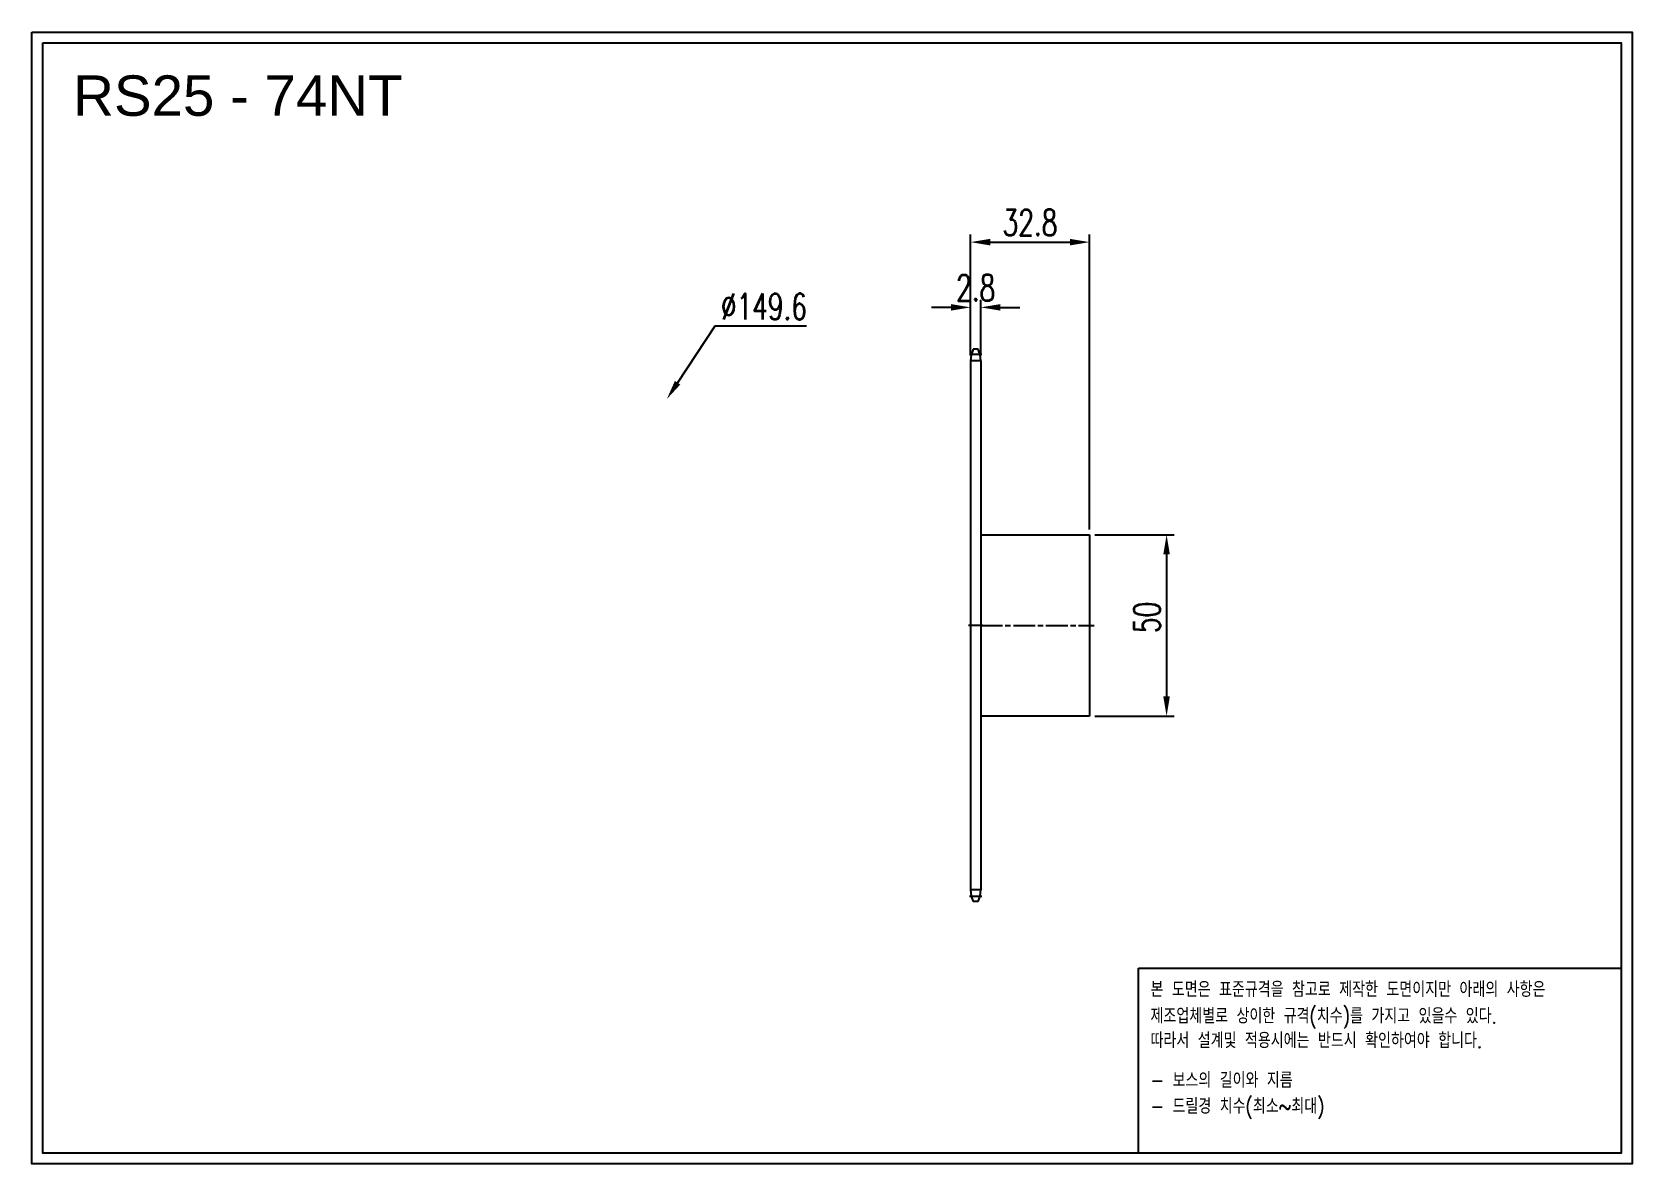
# Model space of a CAD drawing. Header units: millimetres. Extents: x -66031 to -65589, y 2828 to 3140.
import ezdxf

# ---------------------------------------------------------------- set-up
doc = ezdxf.new("R2010")
doc.units = ezdxf.units.MM
for name, pattern in [('AM_ISO02W050', [7.5, 6, -1.5]), ('AM_ISO02W050x2', [3.75, 3, -0.75]), ('AM_ISO08W050', [18, 12, -1.5, 3, -1.5]), ('AM_ISO08W050x2', [9, 6, -0.75, 1.5, -0.75])]:
    doc.linetypes.add(name, pattern=pattern)
for name, color, linetype, lineweight in [('AM_3N', 6, 'AM_ISO02W050', 25), ('AM_7', 4, 'AM_ISO08W050', 25), ('AM_7N', 4, 'AM_ISO08W050', 25)]:
    doc.layers.add(name, color=color, linetype=linetype, lineweight=lineweight)
doc.layers.add('S-DIM', color=7, linetype='Continuous')
doc.styles.add('HAN', font='ROMANS.shx', dxfattribs={"width": 0.7, "bigfont": 'whgtxt.shx'})
doc.styles.add('HSG', font='SIMPLEX.shx', dxfattribs={"width": 0.7, "bigfont": 'HSG.shx'})
doc.styles.get("Standard").update_dxf_attribs({"font": 'arial.ttf'})
doc.dimstyles.new('APP16', dxfattribs={"dimscale": 3, "dimtxt": 2.4, "dimasz": 1.8, "dimexe": 0.7, "dimexo": 0.5, "dimgap": 0.6, "dimtad": 1, "dimtoh": 1, "dimdec": 1, "dimrnd": 0.01, "dimzin": 9, "dimdsep": 46, "dimtxsty": 'HSG', "dimcen": 0, "dimclrd": 1, "dimclre": 1, "dimclrt": 256, "dimazin": 2, "dimtp": 1, "dimtm": 1, "dimtfac": 0.5, "dimtdec": 1, "dimtofl": 0, "dimtmove": 0, "dimatfit": 3, "dimfxl": 0, "dimtvp": 1, "dimtolj": 2, "dimlwd": -1, "dimlwe": -1, "dimarcsym": 0})

# ---------------------------------------------------------------- blocks, each defined once
blk = doc.blocks.new('*D2')
at = {"layer": 'Defpoints', "color": 0, "transparency": 16777216}
for p in [(-65739.16, 3001.73), (-65739.16, 2951.73), (-65717.85, 2951.73)]:
    blk.add_point(p, dxfattribs=at)
at = {"layer": 'S-DIM', "color": 1, "transparency": 16777216}
for p, q in [((-65737.66, 3001.73), (-65715.75, 3001.73)), ((-65717.85, 2996.33), (-65717.85, 2957.13)), ((-65737.66, 2951.73), (-65715.75, 2951.73))]:
    blk.add_line(p, q, dxfattribs=at)
for points in [[(-65718.75, 2996.33), (-65716.95, 2996.33), (-65717.85, 3001.73)], [(-65718.75, 2957.13), (-65716.95, 2957.13), (-65717.85, 2951.73)]]:
    blk.add_solid(points, dxfattribs=at)
at = {"layer": 'S-DIM', "transparency": 16777216, "insert": (-65723.25, 2978.94), "char_height": 7.2, "attachment_point": 5, "rotation": 90, "style": 'HSG'}
blk.add_mtext('\\A2;50', dxfattribs=at)
blk = doc.blocks.new('fuyjgdhj')
for p, q in [((-66198.52, 424.71), (-66168.52, 424.71)), ((-66168.52, 424.71), (-66168.52, 374.71)), ((-66168.52, 374.71), (-66198.52, 374.71))]:
    blk.add_line(p, q)
at = {"layer": 'AM_7N', "linetype": 'AM_ISO08W050x2'}
blk.add_line((-66198.52, 399.71), (-66167.17, 399.71), dxfattribs=at)
blk = doc.blocks.new('*D3')
at = {"layer": 'Defpoints', "color": 0, "transparency": 16777216}
for p in [(-65855.84, 3039.21), (-65938.14, 2914.26)]:
    blk.add_point(p, dxfattribs=at)
at = {"layer": 'S-DIM', "color": 1, "transparency": 16777216}
for p, q in [((-65842.59, 3059.32), (-65852.87, 3043.72)), ((-65817.27, 3059.32), (-65842.59, 3059.32))]:
    blk.add_line(p, q, dxfattribs=at)
blk.add_solid([(-65853.63, 3044.21), (-65852.12, 3043.22), (-65855.84, 3039.21)], dxfattribs=at)
at = {"layer": 'S-DIM', "transparency": 16777216, "insert": (-65829.03, 3064.72), "char_height": 7.2, "attachment_point": 5, "style": 'HSG'}
blk.add_mtext('\\A2;∅149.6', dxfattribs=at)
blk = doc.blocks.new('*D4')
at = {"layer": 'Defpoints', "color": 0, "transparency": 16777216}
for p in [(-65769.16, 3064.51), (-65771.96, 3049.74), (-65769.16, 3049.74)]:
    blk.add_point(p, dxfattribs=at)
at = {"layer": 'S-DIM', "color": 1, "transparency": 16777216}
for p, q in [((-65771.96, 3051.24), (-65771.96, 3066.61)), ((-65769.16, 3051.24), (-65769.16, 3066.61)), ((-65777.36, 3064.51), (-65782.76, 3064.51)), ((-65763.76, 3064.51), (-65758.36, 3064.51))]:
    blk.add_line(p, q, dxfattribs=at)
for points in [[(-65777.36, 3065.41), (-65777.36, 3063.61), (-65771.96, 3064.51)], [(-65763.76, 3065.41), (-65763.76, 3063.61), (-65769.16, 3064.51)]]:
    blk.add_solid(points, dxfattribs=at)
at = {"layer": 'S-DIM', "transparency": 16777216, "insert": (-65770.56, 3069.91), "char_height": 7.2, "attachment_point": 5, "style": 'HSG'}
blk.add_mtext('\\A2;2.8', dxfattribs=at)
blk = doc.blocks.new('*D5')
at = {"layer": 'Defpoints', "color": 0, "transparency": 16777216}
for p in [(-65739.16, 3082.51), (-65771.96, 3049.74), (-65739.16, 3001.73)]:
    blk.add_point(p, dxfattribs=at)
at = {"layer": 'S-DIM', "color": 1, "transparency": 16777216}
for p, q in [((-65771.96, 3051.24), (-65771.96, 3084.61)), ((-65739.16, 3003.23), (-65739.16, 3084.61)), ((-65766.56, 3082.51), (-65744.56, 3082.51))]:
    blk.add_line(p, q, dxfattribs=at)
for points in [[(-65766.56, 3083.41), (-65766.56, 3081.61), (-65771.96, 3082.51)], [(-65744.56, 3083.41), (-65744.56, 3081.61), (-65739.16, 3082.51)]]:
    blk.add_solid(points, dxfattribs=at)
at = {"layer": 'S-DIM', "transparency": 16777216, "insert": (-65755.56, 3087.91), "char_height": 7.2, "attachment_point": 5, "style": 'HSG'}
blk.add_mtext('\\A2;32.8', dxfattribs=at)
blk = doc.blocks.new('notice1')
at = {"color": 4}
blk.add_lwpolyline([(-22142.12, 1735.9), (-22053.8, 1735.9), (-22053.8, 1702.07), (-22142.12, 1702.07)], close=True, dxfattribs=at)
at = {"color": 4, "style": 'HAN', "width": 0.8}
for s, p in [('본 도면은 표준규격을 참고로 제작한 도면이지만 아래의 사항은', (-22139.9, 1730.62)), ('제조업체별로 상이한 규격(치수)를 가지고 있을수 있다.', (-22139.9, 1725.78)), ('따라서 설계및 적용시에는 반드시 확인하여야 합니다.', (-22139.9, 1721.28)), ('- 보스의 길이와 지름', (-22139.9, 1714.03)), ('- 드릴경 치수(최소~최대)', (-22139.9, 1709.27))]:
    blk.add_text(s, height=2.7949, dxfattribs=at).set_placement(p)

msp = doc.modelspace()

# ---------------------------------------------------------------- linework, layer by layer
for p, q in [((-65771.96, 3049.74), (-65771.96, 2903.72)), ((-65769.87, 3052.94), (-65771.25, 3052.94)), ((-65769.16, 3049.74), (-65769.16, 2903.72)), ((-65769.87, 2900.52), (-65771.25, 2900.52))]:
    msp.add_line(p, q)
for points in [[(-66031.15, 3140.5), (-65589.33, 3140.5), (-65589.33, 2828.1), (-66031.15, 2828.1)], [(-66028.17, 3137.52), (-65592.31, 3137.52), (-65592.31, 2831.08), (-66028.17, 2831.08)]]:
    msp.add_lwpolyline(points, close=True)
for centre, start, end in [((-65764.36, 3049.74), 155.0989, 180), ((-65776.76, 3049.74), 0, 24.9011), ((-65764.36, 2903.72), 180, 204.9011), ((-65776.76, 2903.72), 335.0989, 0)]:
    msp.add_arc(centre, 7.6, start, end)
at = {"layer": 'AM_3N', "linetype": 'AM_ISO02W050x2'}
for p, q in [((-65769.16, 3049.74), (-65771.96, 3049.74)), ((-65769.16, 2903.72), (-65771.96, 2903.72))]:
    msp.add_line(p, q, dxfattribs=at)
at = {"layer": 'AM_7', "linetype": 'AM_ISO08W050x2'}
for p, q in [((-65768.89, 3051.54), (-65772.27, 3051.54)), ((-65768.58, 2976.73), (-65772.54, 2976.73)), ((-65768.58, 2976.73), (-65772.54, 2976.73)), ((-65768.89, 2901.92), (-65772.27, 2901.92))]:
    msp.add_line(p, q, dxfattribs=at)

# ---------------------------------------------------------------- block references
msp.add_blockref('fuyjgdhj', (429.36, 2577.02))
at = {"xscale": 1.5095808, "yscale": 1.5095808, "zscale": 1.5095808}
msp.add_blockref('notice1', (-32300.32, 261.67), dxfattribs=at)

# ---------------------------------------------------------------- texts
msp.add_text('RS25 - 74NT', height=11.157).set_placement((-66019.77, 3117.37))

# ---------------------------------------------------------------- dimensions: what is measured, and where the dimension line sits
at = {"layer": 'S-DIM'}
dim = msp.add_linear_dim(base=(-65739.16, 3082.51), p1=(-65771.96, 3049.74), p2=(-65739.16, 3001.73), dimstyle='APP16', dxfattribs=at)
dim.commit()
dim.dimension.update_dxf_attribs({"geometry": '*D5', "text_midpoint": (-65755.56, 3087.91)})
dim = msp.add_linear_dim(base=(-65769.16, 3064.51), p1=(-65771.96, 3049.74), p2=(-65769.16, 3049.74), dimstyle='APP16', dxfattribs=at)
dim.commit()
dim.dimension.update_dxf_attribs({"geometry": '*D4', "text_midpoint": (-65770.56, 3064.51), "dimtype": 128})
dim = msp.add_diameter_dim_2p(p1=(-65938.14, 2914.26), p2=(-65855.84, 3039.21), dimstyle='APP16', dxfattribs=at)
dim.commit()
dim.dimension.update_dxf_attribs({"geometry": '*D3', "text_midpoint": (-65829.03, 3059.32), "dimtype": 131})
dim = msp.add_linear_dim(base=(-65717.85, 2951.73), p1=(-65739.16, 3001.73), p2=(-65739.16, 2951.73), angle=90, dimstyle='APP16', dxfattribs=at)
dim.commit()
dim.dimension.update_dxf_attribs({"geometry": '*D2', "text_midpoint": (-65717.85, 2978.94), "dimtype": 128})

doc.saveas('drawing.dxf')
